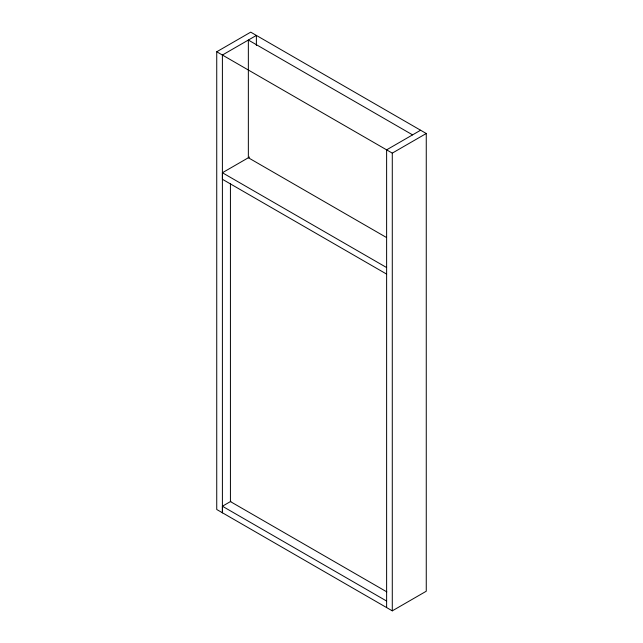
<?xml version="1.0" encoding="UTF-8"?>
<svg xmlns="http://www.w3.org/2000/svg" width="643" height="643" viewBox="0 0 643 643"><rect width="100%" height="100%" fill="white"/><g stroke="black" fill="none" stroke-linecap="round" stroke-linejoin="round"><path stroke-width="0.96" d="M216.739 51.77L250.714 32.15L426.261 133.503L426.261 591.23L392.286 610.85L216.739 509.497L216.739 51.77L392.286 153.122L426.261 133.503M386.62 274.095L222.398 179.276L222.398 172.742L249.58 157.045M420.602 130.232L386.62 149.851L386.62 607.579M256.38 45.46L256.38 35.421L222.398 55.033L222.398 512.768L222.398 506.226L230.893 501.323M412.573 134.869L248.351 40.051L248.351 157.752L386.507 237.516M222.398 172.742L386.62 267.552M386.829 591.89L230.427 501.596L230.427 183.673M222.398 506.226L386.62 601.044M392.286 153.122L392.286 610.85"/></g></svg>
